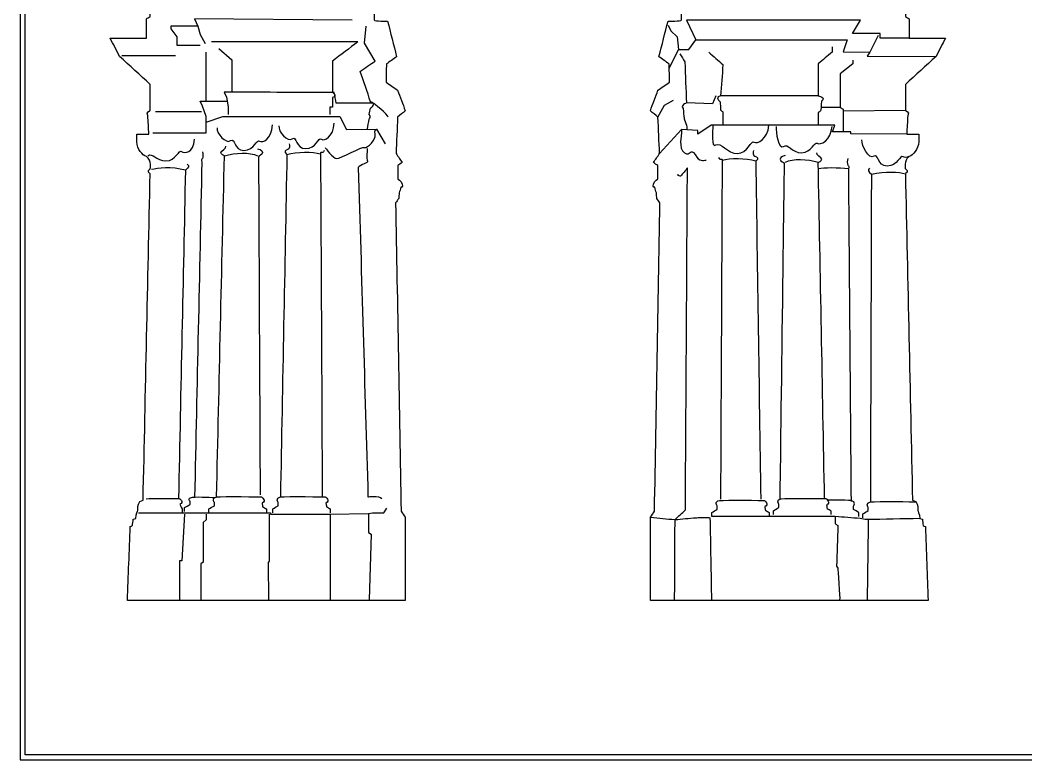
# Model space of a CAD drawing. Extents: x 0 to 250, y 0 to 160.
# Drawn here: x 0 to 72.5, y 0 to 53.2 of the extents above; entities that cross this region are included whole.
import ezdxf

# ---------------------------------------------------------------- set-up
doc = ezdxf.new("R2010")
doc.units = 0
doc.header["$MEASUREMENT"] = 0
doc.layers.add('DEFAULT', color=18, linetype='CONTINUOUS')

msp = doc.modelspace()

# ---------------------------------------------------------------- linework, layer by layer
at = {"layer": 'DEFAULT', "color": 242}
for points in [[(250, 160), (0, 160), (0, 0), (250, 0)], [(249.645, 0.355), (0.355, 0.355), (0.355, 159.645), (249.645, 159.645)]]:
    msp.add_lwpolyline(points, close=True, dxfattribs=at)
at = {"layer": 'DEFAULT', "color": 250}
for points in [[(23.93, 53.249), (12.566, 53.351), (12.799, 52.823), (10.847, 52.823), (10.847, 52.616)], [(47.997, 53.249), (48.675, 51.824)], [(64.047, 51.956), (61.943, 51.956), (61.943, 52.295), (59.97, 52.295), (60.527, 53.237), (47.997, 53.249)], [(10.847, 52.616), (11.301, 52.05), (11.301, 51.457), (12.982, 51.457)], [(12.799, 52.823), (12.982, 52.221), (13.32, 51.57)], [(25.579, 50.303), (24.798, 51.58), (24.926, 52.823)], [(46.674, 52.877), (46.885, 52.489), (47.319, 52.036), (47.436, 51.126)], [(24.335, 51.688), (13.783, 51.679)], [(46.785, 49.808), (47.436, 51.126), (48.166, 51.126), (48.675, 51.824), (59.578, 51.824), (59.286, 50.976), (61.199, 50.948), (61.009, 50.666), (65.977, 50.637)], [(61.808, 52.145), (61.199, 50.947)], [(13.393, 45.915), (13.393, 46.312), (13.138, 47.046), (12.982, 47.413), (13.393, 47.413), (13.393, 50.947)], [(14.305, 51.202), (15.258, 50.382), (15.258, 48.064), (14.71, 48.064), (14.862, 47.696), (14.984, 47.019), (14.984, 46.453)], [(11.203, 50.675), (7.328, 50.675)], [(59.983, 50.373), (59.983, 50.108), (59.079, 49.374), (59.079, 46.962), (59.286, 46.849), (59.286, 46.697), (59.286, 45.209)], [(13.393, 47.413), (14.913, 47.413)], [(45.945, 46.269), (46.428, 47.136), (47.06, 47.489)], [(50.117, 47.791), (49.865, 47.225), (47.996, 47.284)], [(57.495, 47.81), (50.461, 47.791)], [(13.069, 46.64), (9.759, 46.64)], [(59.079, 46.962), (57.694, 46.962)], [(63.768, 46.754), (59.286, 46.697)], [(9.571, 45.127), (13.393, 45.127), (13.393, 45.915), (14.614, 46.312), (23.038, 46.312), (23.506, 45.38), (25.665, 45.388), (26.303, 44.352)], [(63.865, 45.044), (59.843, 45.067), (59.843, 45.209), (58.513, 45.209), (58.683, 45.689), (49.778, 45.689), (48.826, 45.034), (48.826, 45.303), (47.64, 45.379), (46.056, 43.645)], [(8.521, 17.785), (11.903, 17.785), (13.175, 17.785), (18.029, 17.785), (18.029, 17.69), (22.345, 17.69), (25.091, 17.733), (25.373, 17.78), (26.202, 17.78), (26.417, 18.109)], [(11.846, 17.69), (11.658, 14.317), (11.489, 14.317), (11.489, 11.47)], [(13.393, 17.69), (13.393, 17.276), (13.176, 17.087), (13.176, 14.223), (13.016, 14.11), (13.016, 11.47)], [(17.935, 17.69), (17.935, 17.181), (17.935, 14.298), (17.859, 14.204), (17.897, 11.47)], [(22.345, 17.69), (22.345, 11.47)], [(25.091, 17.733), (25.091, 16.376), (25.279, 16.243), (25.142, 11.515)], [(61.101, 17.295), (61.101, 16.786), (61.02, 11.527)]]:
    msp.add_lwpolyline(points, dxfattribs=at)
at = {"layer": 'DEFAULT', "color": 242}
msp.add_open_spline([(65.41, 11.47), (65.344, 13.248), (65.277, 15.026), (65.21, 16.804), (65.158, 16.824), (65.106, 16.844), (65.054, 16.864), (65.034, 17.014), (65.014, 17.165), (64.994, 17.315), (64.932, 17.333), (64.87, 17.351), (64.807, 17.368), (64.79, 17.728), (64.659, 17.947), (64.659, 17.947), (64.659, 18.023), (64.659, 18.1), (64.659, 18.176), (64.659, 18.176), (64.695, 18.642), (64.282, 18.687), (64.111, 26.523), (63.941, 34.358), (63.77, 42.193), (63.77, 42.193), (64.084, 42.398), (63.77, 42.55), (63.77, 42.55), (63.629, 43.149), (64.038, 43.421), (64.338, 43.551), (64.701, 43.897), (64.733, 44.5), (64.733, 44.679), (64.733, 44.858), (64.733, 45.036), (64.444, 45.039), (64.155, 45.041), (63.865, 45.043), (63.891, 45.494), (63.917, 45.944), (63.943, 46.395), (64.112, 46.62), (63.77, 46.751), (63.77, 46.751), (63.77, 47.373), (63.77, 47.995), (63.77, 48.617), (64.506, 49.289), (65.242, 49.962), (65.978, 50.635), (66.204, 51.075), (66.43, 51.515), (66.656, 51.954), (65.787, 51.954), (64.918, 51.954), (64.049, 51.954), (64.049, 52.419), (64.049, 52.883), (64.049, 53.347), (63.956, 53.398), (63.863, 53.449), (63.77, 53.499), (63.77, 55.133), (63.77, 56.766), (63.77, 58.4), (63.978, 58.614), (64.186, 58.828), (64.394, 59.042), (64.394, 59.262), (64.394, 59.481), (64.394, 59.701), (64.102, 59.705), (63.809, 59.708), (63.516, 59.712), (63.489, 60.074), (63.462, 60.436), (63.435, 60.798), (63.28, 60.837), (63.139, 61.038), (63.037, 61.151), (62.967, 67.145), (62.898, 73.138), (62.828, 79.132), (62.91, 79.252), (62.991, 79.372), (63.072, 79.492), (63.242, 79.51), (63.413, 79.527), (63.583, 79.545), (63.89, 80.018), (64.197, 80.491), (64.504, 80.963), (64.517, 81.062), (64.53, 81.161), (64.543, 81.26), (64.788, 81.612), (65.034, 81.965), (65.28, 82.318), (65.28, 82.437), (65.28, 82.555), (65.28, 82.674), (64.458, 82.674), (63.636, 82.674), (62.814, 82.674), (62.806, 83.069), (62.798, 83.464), (62.789, 83.86), (62.72, 83.968), (62.651, 84.076), (62.581, 84.184), (62.594, 84.662), (62.607, 85.139), (62.62, 85.616), (62.765, 85.887), (62.909, 86.157), (63.054, 86.428), (63.054, 86.609), (63.054, 86.79), (63.054, 86.971), (61.773, 86.984), (60.493, 86.997), (59.213, 87.009), (59.207, 87.541), (59.201, 88.073), (59.195, 88.604), (58.515, 88.607), (57.835, 88.609), (57.156, 88.611), (57.156, 88.77), (57.156, 88.929), (57.156, 89.088), (56.43, 89.089), (55.705, 89.09), (54.979, 89.091), (54.979, 85.761), (54.979, 82.431), (54.979, 79.1), (54.012, 79.1), (53.046, 79.1), (52.079, 79.1), (52.079, 82.432), (52.079, 85.763), (52.079, 89.095), (51.378, 89.096), (50.677, 89.097), (49.976, 89.098), (49.916, 89.056), (49.856, 89.014), (49.797, 88.971), (45.388, 89.025), (40.979, 89.079), (36.571, 89.134), (32.162, 89.079), (27.754, 89.025), (23.346, 88.971), (23.286, 89.014), (23.225, 89.056), (23.165, 89.098), (22.464, 89.097), (21.764, 89.096), (21.063, 89.095), (21.063, 85.763), (21.063, 82.432), (21.063, 79.1), (20.096, 79.1), (19.13, 79.1), (18.163, 79.1), (18.163, 82.431), (18.163, 85.761), (18.163, 89.091), (17.437, 89.09), (16.712, 89.089), (15.986, 89.088), (15.986, 88.929), (15.986, 88.77), (15.986, 88.611), (15.307, 88.609), (14.627, 88.607), (13.947, 88.604), (13.941, 88.073), (13.935, 87.541), (13.93, 87.009), (12.649, 86.997), (11.369, 86.984), (10.088, 86.971), (10.088, 86.79), (10.088, 86.609), (10.088, 86.428), (10.233, 86.157), (10.377, 85.887), (10.522, 85.616), (10.535, 85.139), (10.548, 84.662), (10.561, 84.184), (10.492, 84.076), (10.422, 83.968), (10.353, 83.86), (10.344, 83.464), (10.336, 83.069), (10.328, 82.674), (9.506, 82.674), (8.684, 82.674), (7.862, 82.674), (7.862, 82.555), (7.862, 82.437), (7.862, 82.318), (8.108, 81.965), (8.353, 81.612), (8.599, 81.26), (8.612, 81.161), (8.625, 81.062), (8.638, 80.963), (8.945, 80.491), (9.252, 80.018), (9.559, 79.545), (9.729, 79.527), (9.9, 79.51), (10.07, 79.492), (10.151, 79.372), (10.232, 79.252), (10.314, 79.132), (10.244, 73.138), (10.175, 67.145), (10.105, 61.151), (10.003, 61.038), (9.862, 60.837), (9.707, 60.798), (9.68, 60.436), (9.653, 60.074), (9.626, 59.712), (9.333, 59.708), (9.04, 59.705), (8.747, 59.701), (8.747, 59.481), (8.747, 59.262), (8.747, 59.042), (8.955, 58.828), (9.164, 58.614), (9.372, 58.4), (9.372, 56.766), (9.372, 55.133), (9.372, 53.499), (9.279, 53.449), (9.186, 53.398), (9.093, 53.347), (9.093, 52.883), (9.093, 52.419), (9.093, 51.954), (8.224, 51.954), (7.355, 51.954), (6.486, 51.954), (6.712, 51.515), (6.938, 51.075), (7.164, 50.635), (7.9, 49.962), (8.636, 49.289), (9.372, 48.617), (9.372, 47.995), (9.372, 47.373), (9.372, 46.751), (9.372, 46.751), (9.03, 46.62), (9.199, 46.395), (9.225, 45.944), (9.251, 45.494), (9.276, 45.043), (8.987, 45.041), (8.698, 45.039), (8.409, 45.036), (8.409, 44.858), (8.409, 44.679), (8.409, 44.5), (8.441, 43.897), (8.804, 43.551), (9.104, 43.421), (9.513, 43.149), (9.372, 42.55), (9.372, 42.55), (9.058, 42.398), (9.372, 42.193), (9.372, 42.193), (9.201, 34.358), (9.031, 26.523), (8.86, 18.687), (8.447, 18.642), (8.483, 18.176), (8.483, 18.176), (8.483, 18.1), (8.483, 18.023), (8.483, 17.947), (8.483, 17.947), (8.353, 17.728), (8.335, 17.368), (8.272, 17.351), (8.21, 17.333), (8.148, 17.315), (8.128, 17.165), (8.108, 17.014), (8.088, 16.864), (8.036, 16.844), (7.984, 16.824), (7.932, 16.804), (7.865, 15.026), (7.798, 13.248), (7.731, 11.47), (14.397, 11.47), (21.062, 11.47), (27.727, 11.47), (27.727, 13.467), (27.727, 15.465), (27.727, 17.463), (27.633, 17.608), (27.539, 17.753), (27.445, 17.898), (27.313, 25.297), (27.181, 32.697), (27.05, 40.097), (27.125, 40.199), (27.2, 40.3), (27.275, 40.401), (27.287, 40.539), (27.299, 40.676), (27.31, 40.814), (27.349, 40.947), (27.388, 41.08), (27.427, 41.213), (27.427, 41.213), (27.593, 41.195), (27.522, 41.438), (27.445, 41.685), (27.198, 41.833), (27.198, 41.833), (27.198, 42.147), (27.198, 42.461), (27.198, 42.775), (27.306, 42.85), (27.414, 42.926), (27.522, 43.001), (27.375, 43.216), (27.229, 43.431), (27.082, 43.646), (27.119, 44.52), (27.157, 45.394), (27.194, 46.268), (27.377, 46.419), (27.561, 46.571), (27.744, 46.723), (27.561, 47.219), (27.377, 47.715), (27.194, 48.211), (26.915, 48.404), (26.637, 48.597), (26.358, 48.79), (26.367, 49.224), (26.377, 49.658), (26.386, 50.092), (26.632, 50.266), (26.878, 50.439), (27.124, 50.613), (26.905, 51.471), (26.686, 52.328), (26.467, 53.186), (26.467, 53.186), (25.515, 53.143), (25.508, 53.267), (25.406, 55.831), (26.443, 59.437), (29.586, 62.393), (31.191, 63.903), (32.849, 64.647), (35.65, 64.647), (35.65, 64.312), (36.098, 64.167), (36.575, 64.171), (37.044, 64.167), (37.492, 64.312), (37.492, 64.647), (40.293, 64.647), (41.951, 63.903), (43.556, 62.393), (46.699, 59.437), (47.736, 55.831), (47.634, 53.267), (47.627, 53.143), (46.675, 53.186), (46.675, 53.186), (46.456, 52.328), (46.237, 51.471), (46.018, 50.613), (46.264, 50.439), (46.51, 50.266), (46.756, 50.092), (46.765, 49.658), (46.774, 49.224), (46.784, 48.79), (46.505, 48.597), (46.226, 48.404), (45.948, 48.211), (45.764, 47.715), (45.581, 47.219), (45.398, 46.723), (45.581, 46.571), (45.764, 46.419), (45.948, 46.268), (45.985, 45.394), (46.023, 44.52), (46.061, 43.646), (45.914, 43.431), (45.767, 43.216), (45.62, 43.001), (45.728, 42.926), (45.836, 42.85), (45.944, 42.775), (45.944, 42.461), (45.944, 42.147), (45.944, 41.833), (45.944, 41.833), (45.697, 41.685), (45.62, 41.438), (45.549, 41.195), (45.715, 41.213), (45.715, 41.213), (45.754, 41.08), (45.792, 40.947), (45.831, 40.814), (45.843, 40.676), (45.855, 40.539), (45.867, 40.401), (45.942, 40.3), (46.017, 40.199), (46.092, 40.097), (45.961, 32.697), (45.829, 25.297), (45.697, 17.898), (45.603, 17.753), (45.509, 17.608), (45.415, 17.463), (45.415, 15.465), (45.415, 13.467), (45.415, 11.47), (52.08, 11.47), (58.745, 11.47), (65.41, 11.47)], degree=3, knots=[0, 0, 0, 0, 15.130703, 15.130703, 15.130703, 15.603335, 15.603335, 15.603335, 16.894574, 16.894574, 16.894574, 17.445665, 17.445665, 17.445665, 18.445665, 18.445665, 18.445665, 19.096665, 19.096665, 19.096665, 20.096665, 20.096665, 20.096665, 86.742419, 86.742419, 86.742419, 87.742419, 87.742419, 87.742419, 88.742419, 88.742419, 88.742419, 89.742419, 89.742419, 89.742419, 91.262419, 91.262419, 91.262419, 93.722492, 93.722492, 93.722492, 97.559804, 97.559804, 97.559804, 98.559804, 98.559804, 98.559804, 103.848804, 103.848804, 103.848804, 112.328481, 112.328481, 112.328481, 116.532527, 116.532527, 116.532527, 123.921527, 123.921527, 123.921527, 127.870527, 127.870527, 127.870527, 128.770449, 128.770449, 128.770449, 142.660449, 142.660449, 142.660449, 145.198512, 145.198512, 145.198512, 147.068512, 147.068512, 147.068512, 149.558693, 149.558693, 149.558693, 152.647268, 152.647268, 152.647268, 153.647268, 153.647268, 153.647268, 204.619683, 204.619683, 204.619683, 205.851414, 205.851414, 205.851414, 207.309152, 207.309152, 207.309152, 212.10266, 212.10266, 212.10266, 212.949703, 212.949703, 212.949703, 216.605944, 216.605944, 216.605944, 217.614944, 217.614944, 217.614944, 224.603944, 224.603944, 224.603944, 227.965694, 227.965694, 227.965694, 229.058626, 229.058626, 229.058626, 233.120116, 233.120116, 233.120116, 235.728353, 235.728353, 235.728353, 237.268353, 237.268353, 237.268353, 248.157898, 248.157898, 248.157898, 252.679186, 252.679186, 252.679186, 258.458217, 258.458217, 258.458217, 259.809217, 259.809217, 259.809217, 265.979225, 265.979225, 265.979225, 294.300225, 294.300225, 294.300225, 302.521225, 302.521225, 302.521225, 330.852225, 330.852225, 330.852225, 336.812232, 336.812232, 336.812232, 337.435915, 337.435915, 337.435915, 374.928737, 374.928737, 374.928737, 412.420559, 412.420559, 412.420559, 413.045061, 413.045061, 413.045061, 419.005068, 419.005068, 419.005068, 447.336068, 447.336068, 447.336068, 455.556068, 455.556068, 455.556068, 483.877068, 483.877068, 483.877068, 490.047076, 490.047076, 490.047076, 491.398076, 491.398076, 491.398076, 497.178107, 497.178107, 497.178107, 501.699383, 501.699383, 501.699383, 512.588929, 512.588929, 512.588929, 514.128929, 514.128929, 514.128929, 516.736695, 516.736695, 516.736695, 520.798212, 520.798212, 520.798212, 521.891143, 521.891143, 521.891143, 525.252893, 525.252893, 525.252893, 532.242893, 532.242893, 532.242893, 533.251893, 533.251893, 533.251893, 536.908135, 536.908135, 536.908135, 537.755306, 537.755306, 537.755306, 542.548814, 542.548814, 542.548814, 544.005558, 544.005558, 544.005558, 545.237849, 545.237849, 545.237849, 596.210263, 596.210263, 596.210263, 597.210263, 597.210263, 597.210263, 600.298914, 600.298914, 600.298914, 602.789095, 602.789095, 602.789095, 604.659095, 604.659095, 604.659095, 607.197854, 607.197854, 607.197854, 621.087854, 621.087854, 621.087854, 621.987777, 621.987777, 621.987777, 625.936777, 625.936777, 625.936777, 633.325777, 633.325777, 633.325777, 637.529822, 637.529822, 637.529822, 646.009499, 646.009499, 646.009499, 651.298499, 651.298499, 651.298499, 652.298499, 652.298499, 652.298499, 656.135811, 656.135811, 656.135811, 658.595885, 658.595885, 658.595885, 660.115885, 660.115885, 660.115885, 661.115885, 661.115885, 661.115885, 662.115885, 662.115885, 662.115885, 663.115885, 663.115885, 663.115885, 729.76166, 729.76166, 729.76166, 730.76166, 730.76166, 730.76166, 731.41266, 731.41266, 731.41266, 732.41266, 732.41266, 732.41266, 732.962789, 732.962789, 732.962789, 734.254029, 734.254029, 734.254029, 734.726661, 734.726661, 734.726661, 749.857401, 749.857401, 749.857401, 806.538401, 806.538401, 806.538401, 823.528401, 823.528401, 823.528401, 824.997061, 824.997061, 824.997061, 887.936009, 887.936009, 887.936009, 889.008223, 889.008223, 889.008223, 890.182489, 890.182489, 890.182489, 891.359689, 891.359689, 891.359689, 892.359689, 892.359689, 892.359689, 893.359689, 893.359689, 893.359689, 896.029689, 896.029689, 896.029689, 897.150403, 897.150403, 897.150403, 899.366571, 899.366571, 899.366571, 906.803415, 906.803415, 906.803415, 908.827693, 908.827693, 908.827693, 913.326804, 913.326804, 913.326804, 916.208904, 916.208904, 916.208904, 919.899771, 919.899771, 919.899771, 922.460967, 922.460967, 922.460967, 929.985726, 929.985726, 929.985726, 930.985726, 930.985726, 930.985726, 931.985726, 931.985726, 931.985726, 932.985726, 932.985726, 932.985726, 934.006726, 934.006726, 934.006726, 935.006726, 935.006726, 935.006726, 936.006726, 936.006726, 936.006726, 937.006726, 937.006726, 937.006726, 938.006726, 938.006726, 938.006726, 945.531485, 945.531485, 945.531485, 948.091864, 948.091864, 948.091864, 951.782731, 951.782731, 951.782731, 954.664831, 954.664831, 954.664831, 959.163596, 959.163596, 959.163596, 961.187103, 961.187103, 961.187103, 968.62399, 968.62399, 968.62399, 970.840158, 970.840158, 970.840158, 971.960872, 971.960872, 971.960872, 974.630872, 974.630872, 974.630872, 975.630872, 975.630872, 975.630872, 976.630872, 976.630872, 976.630872, 977.808072, 977.808072, 977.808072, 978.982424, 978.982424, 978.982424, 980.054637, 980.054637, 980.054637, 1042.993603, 1042.993603, 1042.993603, 1044.461718, 1044.461718, 1044.461718, 1061.451718, 1061.451718, 1061.451718, 1118.131718, 1118.131718, 1118.131718, 1118.131718], dxfattribs=at)
at = {"layer": 'DEFAULT', "color": 250}
for points, knots in [([(24.335, 51.688), (23.724, 51.225), (23.112, 50.761), (22.501, 50.298), (22.501, 49.553), (22.501, 48.809), (22.501, 48.064), (22.501, 48.064), (22.887, 47.79), (22.501, 47.668), (22.501, 47.442), (22.501, 47.216), (22.501, 46.99), (22.438, 46.99), (22.375, 46.99), (22.312, 46.99), (22.312, 46.811), (22.312, 46.632), (22.312, 46.453)], [0, 0, 0, 0, 6.524682, 6.524682, 6.524682, 12.856682, 12.856682, 12.856682, 13.856682, 13.856682, 13.856682, 15.779682, 15.779682, 15.779682, 16.314682, 16.314682, 16.314682, 17.836682, 17.836682, 17.836682, 17.836682]), ([(47.524, 50.816), (47.644, 50.625), (47.764, 50.433), (47.884, 50.242), (47.921, 49.256), (47.959, 48.27), (47.997, 47.284), (47.997, 47.284), (47.516, 47.103), (47.77, 46.876), (47.789, 46.64), (47.808, 46.405), (47.827, 46.169), (47.827, 46.169), (48.11, 45.503), (47.997, 45.355)], [0, 0, 0, 0, 1.921672, 1.921672, 1.921672, 10.310778, 10.310778, 10.310778, 11.310778, 11.310778, 11.310778, 13.321315, 13.321315, 13.321315, 14.321315, 14.321315, 14.321315, 14.321315]), ([(49.608, 50.947), (49.947, 50.646), (50.287, 50.344), (50.626, 50.043), (50.571, 49.292), (50.516, 48.542), (50.46, 47.791), (50.46, 47.791), (49.986, 47.735), (50.433, 47.376), (50.442, 47.172), (50.451, 46.968), (50.46, 46.764), (50.516, 46.723), (50.571, 46.682), (50.626, 46.641), (50.626, 46.324), (50.626, 46.007), (50.626, 45.69)], [0, 0, 0, 0, 3.859705, 3.859705, 3.859705, 10.259912, 10.259912, 10.259912, 11.259912, 11.259912, 11.259912, 12.997663, 12.997663, 12.997663, 13.581671, 13.581671, 13.581671, 16.278671, 16.278671, 16.278671, 16.278671]), ([(58.49, 51.334), (58.49, 51.205), (58.49, 51.076), (58.49, 50.947), (58.158, 50.668), (57.827, 50.388), (57.496, 50.108), (57.496, 49.342), (57.496, 48.576), (57.496, 47.81), (57.496, 47.81), (58.099, 47.677), (57.722, 47.414), (57.722, 47.131), (57.665, 46.716), (57.665, 46.716), (57.608, 46.678), (57.552, 46.641), (57.496, 46.603), (57.496, 46.299), (57.496, 45.994), (57.496, 45.689)], [0, 0, 0, 0, 1.096, 1.096, 1.096, 4.783922, 4.783922, 4.783922, 11.298922, 11.298922, 11.298922, 12.298922, 12.298922, 12.298922, 13.298922, 13.298922, 13.298922, 13.87581, 13.87581, 13.87581, 16.46581, 16.46581, 16.46581, 16.46581]), ([(25.014, 45.417), (25.057, 45.652), (25.099, 45.888), (25.142, 46.124), (25.142, 46.124), (25.325, 46.321), (25.142, 46.463), (25.178, 46.613), (25.215, 46.764), (25.251, 46.915), (25.251, 46.915), (25.714, 47.254), (25.251, 47.367), (24.997, 48.099), (24.743, 48.831), (24.489, 49.562), (24.853, 49.809), (25.216, 50.056), (25.579, 50.303)], [0, 0, 0, 0, 2.036611, 2.036611, 2.036611, 3.036611, 3.036611, 3.036611, 4.354352, 4.354352, 4.354352, 5.354352, 5.354352, 5.354352, 11.941234, 11.941234, 11.941234, 15.675072, 15.675072, 15.675072, 15.675072]), ([(26.512, 46.269), (26.529, 46.455), (25.425, 47.282), (25.425, 47.282), (24.543, 47.279), (23.661, 47.275), (22.778, 47.272), (22.73, 47.526), (22.682, 47.78), (22.633, 48.034), (20.175, 48.044), (17.716, 48.054), (15.258, 48.064)], [0, 0, 0, 0, 1, 1, 1, 8.501049, 8.501049, 8.501049, 10.698026, 10.698026, 10.698026, 31.604202, 31.604202, 31.604202, 31.604202]), ([(14.189, 45.507), (14.146, 45.082), (14.824, 44.319), (15.164, 44.574), (15.503, 44.828), (15.39, 43.868), (16.125, 43.868), (16.86, 43.868), (17.058, 44.715), (17.256, 44.547), (17.454, 44.376), (18.133, 44.694), (18.188, 45.709)], [0, 0, 0, 0, 1, 1, 1, 2, 2, 2, 3, 3, 3, 4, 4, 4, 4]), ([(18.633, 45.641), (18.591, 45.217), (19.27, 44.453), (19.609, 44.708), (19.948, 44.962), (19.835, 44.001), (20.569, 44.001), (21.305, 44.001), (21.502, 44.848), (21.701, 44.68), (21.899, 44.509), (22.577, 44.827), (22.633, 45.842)], [0, 0, 0, 0, 1, 1, 1, 2, 2, 2, 3, 3, 3, 4, 4, 4, 4]), ([(49.909, 45.689), (49.865, 45.266), (49.778, 44.007), (50.117, 44.261), (50.456, 44.515), (50.937, 43.645), (51.672, 43.645), (52.406, 43.645), (52.667, 44.642), (52.864, 44.473), (53.063, 44.303), (53.877, 44.675), (53.934, 45.689)], [0, 0, 0, 0, 1, 1, 1, 2, 2, 2, 3, 3, 3, 4, 4, 4, 4]), ([(21.967, 44.077), (21.967, 44.077), (22.552, 43.286), (22.816, 43.286), (23.08, 43.286), (24.637, 44.181), (24.826, 44.087), (25.014, 43.994), (25.655, 44.672), (25.58, 45.03), (25.504, 45.388), (25.665, 45.388), (25.665, 45.388)], [0, 0, 0, 0, 1, 1, 1, 2, 2, 2, 3, 3, 3, 4, 4, 4, 4]), ([(47.64, 45.379), (47.64, 45.267), (47.64, 45.156), (47.64, 45.044), (47.64, 45.044), (47.403, 44.006), (47.855, 43.703), (48.307, 43.399), (48.279, 44.106), (48.618, 43.569), (48.958, 43.031), (49.184, 43.145), (49.41, 43.174)], [0, 0, 0, 0, 0.949, 0.949, 0.949, 1.949, 1.949, 1.949, 2.949, 2.949, 2.949, 3.949, 3.949, 3.949, 3.949]), ([(54.464, 45.599), (54.421, 45.173), (54.65, 43.901), (54.989, 44.156), (55.328, 44.409), (55.555, 43.702), (56.29, 43.702), (57.025, 43.702), (57.223, 44.551), (57.42, 44.381), (57.619, 44.212), (58.433, 44.584), (58.49, 45.599)], [0, 0, 0, 0, 1, 1, 1, 2, 2, 2, 3, 3, 3, 4, 4, 4, 4]), ([(9.207, 43.485), (9.547, 43.74), (9.768, 43.117), (10.502, 43.117), (11.237, 43.117), (11.436, 43.964), (11.634, 43.796), (11.831, 43.626), (12.51, 43.663), (12.566, 44.678)], [0, 0, 0, 0, 1, 1, 1, 2, 2, 2, 3, 3, 3, 3]), ([(19.389, 44.352), (19.446, 44.239), (19.427, 43.956), (19.276, 43.928), (19.126, 43.9), (18.956, 43.767), (19.219, 43.579), (19.062, 35.364), (18.905, 27.149), (18.749, 18.935)], [0, 0, 0, 0, 1, 1, 1, 2, 2, 2, 71.869736, 71.869736, 71.869736, 71.869736]), ([(64.038, 43.421), (63.834, 43.332), (63.678, 43.348), (63.599, 43.416), (63.399, 43.586), (63.202, 42.738), (62.467, 42.738), (61.732, 42.738), (61.845, 43.7), (61.506, 43.445), (61.166, 43.191), (60.599, 44.209), (60.641, 44.634)], [0, 0, 0, 0, 1, 1, 1, 2, 2, 2, 3, 3, 3, 4, 4, 4, 4]), ([(13.131, 43.767), (13.207, 43.654), (13.169, 43.372), (13.131, 43.297), (13.094, 43.222), (13.001, 43.165), (13.094, 43.033), (12.918, 34.985), (12.742, 26.936), (12.566, 18.888)], [0, 0, 0, 0, 1, 1, 1, 2, 2, 2, 70.45837, 70.45837, 70.45837, 70.45837]), ([(14.151, 18.935), (14.339, 27.118), (14.527, 35.301), (14.716, 43.485), (14.716, 43.485), (14.461, 43.607), (14.47, 43.721), (14.479, 43.833), (14.876, 44.007), (14.808, 44.185)], [0, 0, 0, 0, 69.609437, 69.609437, 69.609437, 70.609437, 70.609437, 70.609437, 71.609437, 71.609437, 71.609437, 71.609437]), ([(17.104, 43.98), (17.104, 43.98), (17.486, 43.923), (17.472, 43.711), (17.457, 43.499), (17.175, 43.541), (17.175, 43.4), (17.175, 43.259), (17.288, 19.077), (17.288, 19.077)], [0, 0, 0, 0, 1, 1, 1, 2, 2, 2, 3, 3, 3, 3]), ([(21.896, 43.853), (21.783, 43.541), (21.586, 43.963), (21.642, 43.484), (21.683, 35.285), (21.724, 27.087), (21.764, 18.888)], [0, 0, 0, 0, 1, 1, 1, 70.722859, 70.722859, 70.722859, 70.722859]), ([(25.014, 44.011), (25.014, 44.011), (24.929, 43.241), (25.014, 43.098), (25.099, 42.957), (24.503, 42.864), (24.361, 42.637), (24.594, 34.736), (24.827, 26.834), (25.059, 18.933), (25.059, 18.933), (25.853, 19.047), (26.049, 18.819)], [0, 0, 0, 0, 1, 1, 1, 2, 2, 2, 69.223166, 69.223166, 69.223166, 70.223166, 70.223166, 70.223166, 70.223166]), ([(50.315, 43.37), (50.428, 43.06), (50.626, 43.482), (50.569, 43.002), (50.531, 34.926), (50.494, 26.85), (50.456, 18.774)], [0, 0, 0, 0, 1, 1, 1, 69.679741, 69.679741, 69.679741, 69.679741]), ([(52.821, 43.871), (52.765, 43.758), (52.784, 43.475), (52.935, 43.446), (53.086, 43.419), (53.255, 43.286), (52.992, 43.098), (53.111, 34.99), (53.23, 26.882), (53.349, 18.774)], [0, 0, 0, 0, 1, 1, 1, 2, 2, 2, 70.958426, 70.958426, 70.958426, 70.958426]), ([(55.107, 43.499), (55.107, 43.499), (54.725, 43.442), (54.739, 43.23), (54.752, 43.018), (55.036, 43.06), (55.036, 42.918), (55.036, 42.777), (54.725, 18.774), (54.725, 18.774)], [0, 0, 0, 0, 1, 1, 1, 2, 2, 2, 3, 3, 3, 3]), ([(57.949, 18.774), (57.798, 26.851), (57.647, 34.927), (57.495, 43.004), (57.495, 43.004), (57.75, 43.126), (57.741, 43.24), (57.731, 43.352), (57.336, 43.525), (57.401, 43.702)], [0, 0, 0, 0, 68.69502, 68.69502, 68.69502, 69.69502, 69.69502, 69.69502, 70.69502, 70.69502, 70.69502, 70.69502]), ([(12.041, 42.885), (12.192, 42.752), (12.154, 42.658), (11.908, 42.451), (11.742, 34.573), (11.575, 26.695), (11.408, 18.817)], [0, 0, 0, 0, 1, 1, 1, 68.008005, 68.008005, 68.008005, 68.008005]), ([(59.628, 43.286), (59.553, 43.173), (59.59, 42.891), (59.628, 42.815), (59.666, 42.739), (59.759, 42.683), (59.666, 42.552), (59.729, 34.566), (59.792, 26.581), (59.855, 18.595)], [0, 0, 0, 0, 1, 1, 1, 2, 2, 2, 69.911115, 69.911115, 69.911115, 69.911115]), ([(47.148, 11.527), (47.158, 13.45), (47.167, 15.372), (47.177, 17.295), (47.425, 17.527), (47.673, 17.759), (47.921, 17.991), (47.971, 26.197), (48.022, 34.402), (48.072, 42.608), (47.907, 42.407), (47.742, 42.206), (47.577, 42.006), (47.577, 42.006), (47.356, 42.023), (47.413, 42.156)], [0, 0, 0, 0, 16.349196, 16.349196, 16.349196, 19.238574, 19.238574, 19.238574, 89.018899, 89.018899, 89.018899, 91.229117, 91.229117, 91.229117, 92.229117, 92.229117, 92.229117, 92.229117]), ([(61.19, 42.589), (61.04, 42.457), (61.076, 42.363), (61.322, 42.155), (61.297, 34.302), (61.272, 26.448), (61.246, 18.595)], [0, 0, 0, 0, 1, 1, 1, 67.786346, 67.786346, 67.786346, 67.786346]), ([(9.086, 18.794), (9.501, 18.841), (11.472, 18.804), (11.472, 18.804), (11.472, 18.804), (11.863, 18.55), (11.505, 18.401), (11.559, 18.289), (11.614, 18.177), (11.668, 18.066), (11.668, 17.972), (11.668, 17.878), (11.668, 17.785)], [0, 0, 0, 0, 1, 1, 1, 2, 2, 2, 3.055046, 3.055046, 3.055046, 3.852046, 3.852046, 3.852046, 3.852046]), ([(11.846, 17.878), (11.846, 17.972), (11.846, 18.066), (11.846, 18.16), (11.979, 18.236), (12.111, 18.312), (12.243, 18.387), (12.243, 18.463), (12.243, 18.538), (12.243, 18.613), (12.243, 18.613), (11.997, 18.859), (12.412, 18.906), (12.826, 18.953), (14.025, 18.888), (14.025, 18.888)], [0, 0, 0, 0, 0.797, 0.797, 0.797, 2.092548, 2.092548, 2.092548, 2.731548, 2.731548, 2.731548, 3.731548, 3.731548, 3.731548, 4.731548, 4.731548, 4.731548, 4.731548]), ([(13.6, 17.785), (13.6, 17.878), (13.6, 17.972), (13.6, 18.066), (13.732, 18.142), (13.864, 18.217), (13.996, 18.293), (13.996, 18.369), (13.996, 18.444), (13.996, 18.52), (13.996, 18.52), (13.751, 18.878), (14.166, 18.925), (14.579, 18.972), (17.388, 18.935), (17.388, 18.935), (17.388, 18.935), (17.784, 18.628), (17.426, 18.479), (17.442, 18.392), (17.457, 18.306), (17.472, 18.219), (17.563, 18.168), (17.654, 18.117), (17.745, 18.066), (17.745, 17.972), (17.745, 17.878), (17.745, 17.785)], [0, 0, 0, 0, 0.797, 0.797, 0.797, 2.091552, 2.091552, 2.091552, 2.734552, 2.734552, 2.734552, 3.734552, 3.734552, 3.734552, 4.734552, 4.734552, 4.734552, 5.734552, 5.734552, 5.734552, 6.485073, 6.485073, 6.485073, 7.371086, 7.371086, 7.371086, 8.168086, 8.168086, 8.168086, 8.168086]), ([(18.199, 17.785), (18.199, 17.878), (18.199, 17.972), (18.199, 18.066), (18.33, 18.142), (18.462, 18.217), (18.594, 18.293), (18.594, 18.369), (18.594, 18.444), (18.594, 18.52), (18.594, 18.52), (18.349, 18.878), (18.764, 18.925), (19.178, 18.972), (21.987, 18.935), (21.987, 18.935), (21.987, 18.935), (22.383, 18.628), (22.025, 18.479), (22.04, 18.392), (22.056, 18.306), (22.071, 18.219), (22.162, 18.168), (22.254, 18.117), (22.345, 18.066), (22.345, 17.972), (22.345, 17.878), (22.345, 17.785)], [0, 0, 0, 0, 0.797, 0.797, 0.797, 2.089817, 2.089817, 2.089817, 2.732817, 2.732817, 2.732817, 3.732817, 3.732817, 3.732817, 4.732817, 4.732817, 4.732817, 5.732817, 5.732817, 5.732817, 6.483339, 6.483339, 6.483339, 7.372843, 7.372843, 7.372843, 8.169843, 8.169843, 8.169843, 8.169843]), ([(54.262, 17.655), (54.262, 17.749), (54.262, 17.843), (54.262, 17.936), (54.395, 18.012), (54.527, 18.088), (54.659, 18.164), (54.659, 18.239), (54.659, 18.314), (54.659, 18.39), (54.659, 18.39), (54.414, 18.747), (54.828, 18.795), (55.244, 18.842), (58.052, 18.805), (58.052, 18.805), (58.052, 18.805), (58.447, 18.499), (58.089, 18.351), (58.104, 18.263), (58.12, 18.176), (58.136, 18.088), (58.227, 18.038), (58.318, 17.987), (58.41, 17.936), (58.41, 17.843), (58.41, 17.749), (58.41, 17.655)], [0, 0, 0, 0, 0.797, 0.797, 0.797, 2.091552, 2.091552, 2.091552, 2.732552, 2.732552, 2.732552, 3.732552, 3.732552, 3.732552, 4.732552, 4.732552, 4.732552, 5.732552, 5.732552, 5.732552, 6.487539, 6.487539, 6.487539, 7.375197, 7.375197, 7.375197, 8.172197, 8.172197, 8.172197, 8.172197]), ([(64.808, 17.371), (63.533, 17.345), (62.258, 17.32), (60.983, 17.295), (60.826, 17.32), (60.668, 17.345), (60.511, 17.371), (59.914, 17.42), (59.317, 17.47), (58.72, 17.52), (57.234, 17.521), (55.748, 17.523), (54.262, 17.524), (52.781, 17.524), (51.3, 17.524), (49.819, 17.524), (49.819, 17.618), (49.819, 17.712), (49.819, 17.806), (49.951, 17.882), (50.083, 17.959), (50.215, 18.035), (50.215, 18.11), (50.215, 18.185), (50.215, 18.26), (50.215, 18.26), (49.969, 18.618), (50.385, 18.666), (50.798, 18.712), (53.607, 18.675), (53.607, 18.675), (53.607, 18.675), (54.003, 18.369), (53.645, 18.219), (53.661, 18.133), (53.676, 18.046), (53.692, 17.959), (53.783, 17.908), (53.874, 17.857), (53.966, 17.806), (53.966, 17.712), (53.966, 17.618), (53.966, 17.524)], [0, 0, 0, 0, 10.844132, 10.844132, 10.844132, 12.199295, 12.199295, 12.199295, 17.292807, 17.292807, 17.292807, 29.929815, 29.929815, 29.929815, 42.524815, 42.524815, 42.524815, 43.322815, 43.322815, 43.322815, 44.619861, 44.619861, 44.619861, 45.257861, 45.257861, 45.257861, 46.257861, 46.257861, 46.257861, 47.257861, 47.257861, 47.257861, 48.257861, 48.257861, 48.257861, 49.00775, 49.00775, 49.00775, 49.896869, 49.896869, 49.896869, 50.694869, 50.694869, 50.694869, 50.694869]), ([(60.424, 17.519), (60.424, 17.613), (60.424, 17.707), (60.424, 17.801), (60.293, 17.877), (60.161, 17.953), (60.029, 18.029), (60.029, 18.104), (60.029, 18.179), (60.029, 18.255), (60.029, 18.255), (60.273, 18.613), (59.859, 18.66), (59.444, 18.707), (58.167, 18.689), (58.167, 18.689)], [0, 0, 0, 0, 0.797, 0.797, 0.797, 2.090815, 2.090815, 2.090815, 2.731815, 2.731815, 2.731815, 3.731815, 3.731815, 3.731815, 4.731815, 4.731815, 4.731815, 4.731815]), ([(60.701, 17.431), (60.701, 17.525), (60.701, 17.619), (60.701, 17.712), (60.833, 17.788), (60.965, 17.864), (61.098, 17.94), (61.098, 18.015), (61.098, 18.09), (61.098, 18.166), (61.098, 18.166), (60.852, 18.525), (61.267, 18.571), (61.681, 18.618), (64.49, 18.581), (64.49, 18.581)], [0, 0, 0, 0, 0.797, 0.797, 0.797, 2.091552, 2.091552, 2.091552, 2.732552, 2.732552, 2.732552, 3.732552, 3.732552, 3.732552, 4.732552, 4.732552, 4.732552, 4.732552]), ([(45.415, 17.464), (46.002, 17.408), (46.589, 17.351), (47.177, 17.295), (47.685, 17.34), (48.194, 17.386), (48.703, 17.431), (48.703, 17.431), (49.552, 17.474), (49.692, 17.431), (49.73, 15.444), (49.768, 13.457), (49.806, 11.471)], [0, 0, 0, 0, 5.01711, 5.01711, 5.01711, 9.360386, 9.360386, 9.360386, 10.360386, 10.360386, 10.360386, 27.259454, 27.259454, 27.259454, 27.259454]), ([(58.72, 17.519), (58.72, 17.35), (58.72, 17.181), (58.72, 17.011), (58.783, 16.961), (58.846, 16.911), (58.909, 16.862), (58.878, 15.887), (58.846, 14.913), (58.815, 13.939), (58.846, 13.895), (58.878, 13.852), (58.909, 13.808), (58.909, 13.808), (59.067, 11.584), (59.035, 11.527)], [0, 0, 0, 0, 1.441, 1.441, 1.441, 2.123643, 2.123643, 2.123643, 10.412944, 10.412944, 10.412944, 10.870032, 10.870032, 10.870032, 11.870032, 11.870032, 11.870032, 11.870032])]:
    msp.add_open_spline(points, degree=3, knots=knots, dxfattribs=at)
for points in [[(14.716, 43.485), (15.488, 43.711), (16.552, 43.767), (17.104, 43.485)], [(19.219, 43.578), (19.935, 43.787), (21.085, 43.803), (21.632, 43.625)], [(52.992, 43.098), (52.275, 43.305), (51.126, 43.322), (50.579, 43.144)], [(57.495, 43.004), (56.723, 43.23), (55.658, 43.286), (55.107, 43.004)], [(11.908, 42.451), (10.9, 42.705), (9.92, 42.611), (9.463, 42.488)], [(59.666, 42.552), (58.987, 42.626), (57.851, 42.626), (57.505, 42.552)], [(61.322, 42.156), (62.33, 42.411), (63.311, 42.315), (63.768, 42.193)]]:
    msp.add_open_spline(points, degree=3, dxfattribs=at)

doc.saveas('drawing.dxf')
